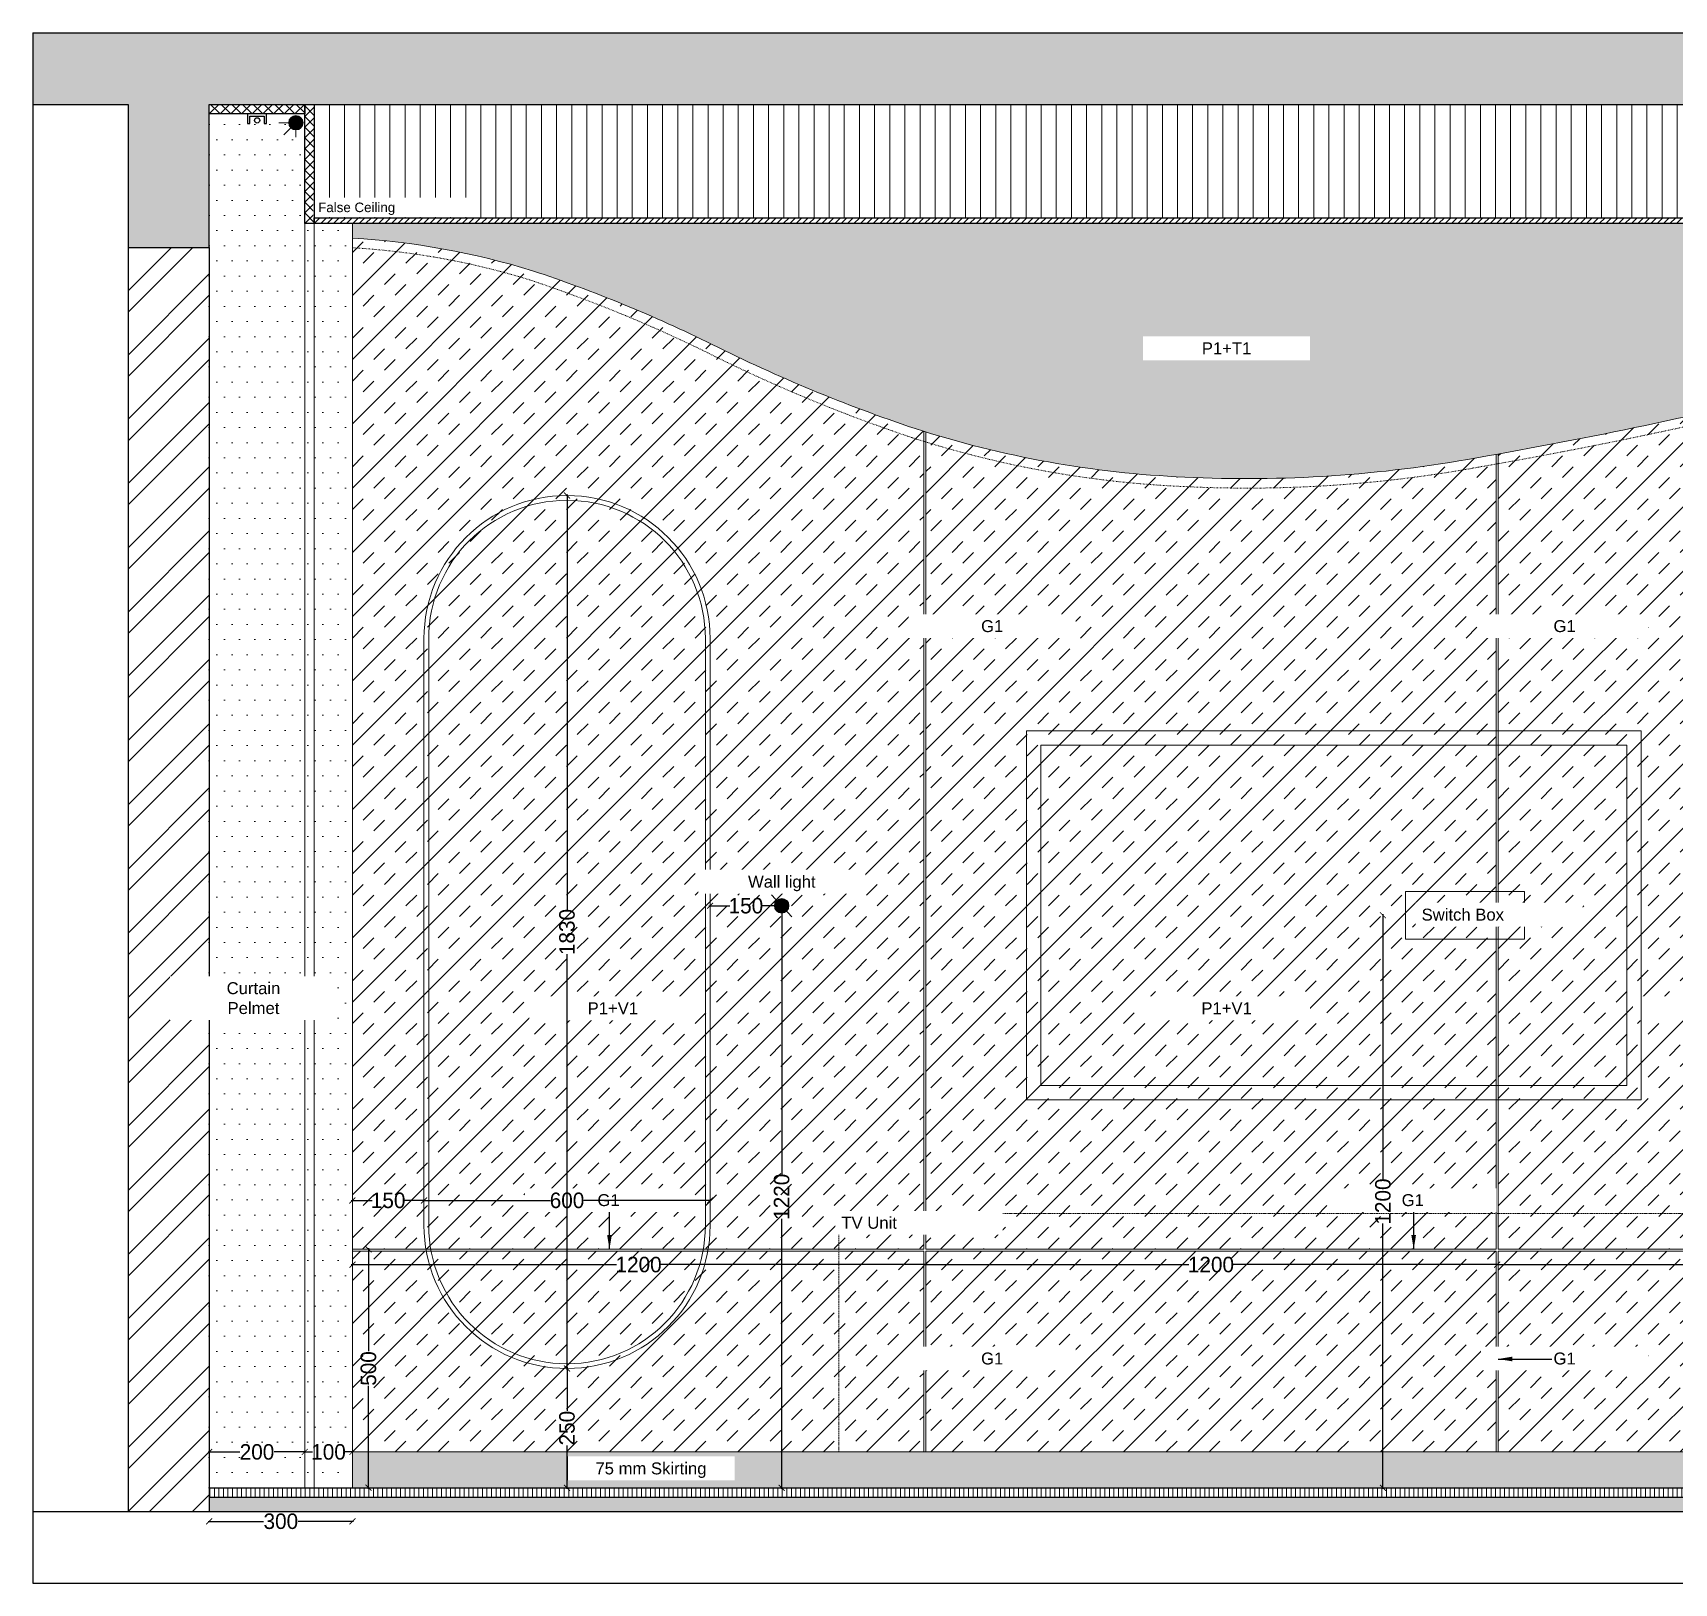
# Model space of a CAD drawing. Header units: millimetres. Extents: x 75500 to 345360, y -224327 to 19532.
# Drawn here: x 177762 to 181203, y -100529 to -97279 of the extents above; entities that cross this region are included whole.
import ezdxf

# ---------------------------------------------------------------- set-up
doc = ezdxf.new("R2010")
doc.units = ezdxf.units.MM
doc.header["$LTSCALE"] = 0.01
for name, pattern in [('( Hidden )', [0.375, 0.25, -0.125]), ('ACAD_ISO03W100', [30, 12, -18]), ('ZWCAD_ISO03W100', [30, 12, -18])]:
    doc.linetypes.add(name, pattern=pattern)
doc.layers.add('A- Ele 4', color=250, linetype='Continuous', lineweight=15, true_color=0x333333)
doc.layers.add('A- Wall Hatch', color=8, linetype='Continuous')
doc.layers.add('e .05', color=253, linetype='Continuous')
for name, color, linetype, lineweight in [('A-Ele 6', 250, 'Continuous', 0), ('A-WALL', 7, 'Continuous', 30), ('B. no.', 2, 'Continuous', 0), ('ele 0.1', 252, 'Continuous', 13), ('furniture section', 7, 'Continuous', 25), ('hatch', 251, 'Continuous', 0), ('Lights', 14, 'Continuous', 20)]:
    doc.layers.add(name, color=color, linetype=linetype, lineweight=lineweight)
doc.styles.add('ISOCP2', font='GOTHIC.TTF')
doc.styles.get("Standard").update_dxf_attribs({"font": 'arial.ttf'})
doc.dimstyles.new('77', dxfattribs={"dimscale": 0.25, "dimtxt": 130, "dimasz": 100, "dimexe": 5, "dimexo": 1, "dimgap": 0.25, "dimtad": 0, "dimdec": 0, "dimrnd": 5, "dimzin": 0, "dimdsep": 46, "dimtxsty": 'ISOCP2', "dimblk": 'ARCHTICK', "dimcen": 0, "dimdle": 100, "dimclrd": 1, "dimclre": 256, "dimclrt": 256, "dimazin": 0, "dimtm": 1e-09, "dimtfac": 1, "dimtdec": 0, "dimtmove": 1, "dimatfit": 0, "dimfxl": 1, "dimtolj": 1, "dimtzin": 12, "dimlwd": -1, "dimlwe": -1, "dimarcsym": 0})
doc.dimstyles.new('MIGCS IN MM 1 100', dxfattribs={"dimtxt": 40, "dimasz": 30, "dimexe": 180, "dimexo": 100, "dimgap": 25, "dimtad": 0, "dimdec": 0, "dimzin": 0, "dimdsep": 46, "dimtxsty": 'Standard', "dimblk": 'ARCHTICK', "dimcen": 150, "dimse1": 1, "dimse2": 1, "dimclrd": 3, "dimclre": 3, "dimclrt": 3, "dimadec": 0, "dimazin": 0, "dimtfac": 1, "dimtdec": 0, "dimtix": 1, "dimtmove": 2, "dimatfit": 3, "dimfxl": 1, "dimtolj": 1, "dimtzin": 0, "dimarcsym": 0})

# ---------------------------------------------------------------- blocks, each defined once
blk = doc.blocks.new('_ARCHTICK')
at = {"color": 0, "linetype": 'ByBlock', "const_width": 0.15}
blk.add_lwpolyline([(-0.5, -0.5), (0.5, 0.5)], dxfattribs=at)
blk = doc.blocks.new('li')
at = {"layer": 'Lights', "transparency": 33554559}
h = blk.add_hatch(color=256, dxfattribs=at)
h.dxf.hatch_style = 1
h.paths.add_polyline_path([(172646.7, -109670.6, -1), (172676.7, -109670.6, -0.414214), (172661.7, -109685.6), (172661.7, -109670.6)])
h.paths.add_polyline_path([(172651.1, -109681.2), (172661.7, -109670.6), (172661.7, -109685.6, -0.198912)])
h.paths.add_polyline_path([(172646.7, -109670.6), (172661.7, -109670.6), (172651.1, -109681.2, -0.198912)])
at = {"layer": 'Lights'}
for q in [(172625.9, -109670.6), (172636.7, -109695.7), (172661.7, -109701)]:
    blk.add_line((172661.7, -109670.6), q, dxfattribs=at)
blk.add_circle((172661.7, -109670.6), 15, dxfattribs=at)
blk = doc.blocks.new('*D274')
at = {"color": 1, "ltscale": 4, "transparency": 16777216}
for p, q in [((178465.9, -99826.2), (178465.9, -100042.7)), ((178465.9, -100331.2), (178465.9, -100114.7))]:
    blk.add_line(p, q, dxfattribs=at)
at = {"layer": 'Defpoints', "color": 0, "transparency": 16777216}
for p in [(178465.9, -99828.7), (178628, -99828.7), (178628, -100328.7)]:
    blk.add_point(p, dxfattribs=at)
at = {"color": 1, "transparency": 16777216, "xscale": 12.5, "yscale": 12.5, "zscale": 12.5}
for p, rotation in [((178465.9, -99828.7), 90), ((178465.9, -100328.7), 270)]:
    blk.add_blockref('_ARCHTICK', p, dxfattribs=dict(at, rotation=rotation))
at = {"transparency": 16777216, "insert": (178465.9, -100078.7), "char_height": 32.5, "attachment_point": 5, "rotation": 90, "style": 'ISOCP2'}
blk.add_mtext('\\A1;500', dxfattribs=at)
blk = doc.blocks.new('*D275')
at = {"color": 1, "ltscale": 4, "transparency": 16777216}
for p, q in [((178129.7, -100253.7), (178196, -100253.7)), ((178334.7, -100253.7), (178268.5, -100253.7))]:
    blk.add_line(p, q, dxfattribs=at)
at = {"layer": 'Defpoints', "color": 0, "transparency": 16777216}
for p in [(178332.2, -100253.7), (178132.2, -100328.7), (178332.2, -100328.7)]:
    blk.add_point(p, dxfattribs=at)
at = {"color": 1, "transparency": 16777216, "xscale": 12.5, "yscale": 12.5, "zscale": 12.5, "rotation": 180}
blk.add_blockref('_ARCHTICK', (178132.2, -100253.7), dxfattribs=at)
at = {"color": 1, "transparency": 16777216, "xscale": 12.5, "yscale": 12.5, "zscale": 12.5}
blk.add_blockref('_ARCHTICK', (178332.2, -100253.7), dxfattribs=at)
at = {"transparency": 16777216, "insert": (178232.2, -100253.7), "char_height": 32.5, "attachment_point": 5, "style": 'ISOCP2'}
blk.add_mtext('\\A1;200', dxfattribs=at)
blk = doc.blocks.new('*D276')
at = {"color": 1, "ltscale": 4, "transparency": 16777216}
for p, q in [((178329.7, -100253.7), (178348.5, -100253.7)), ((178434.7, -100253.7), (178416, -100253.7))]:
    blk.add_line(p, q, dxfattribs=at)
at = {"layer": 'Defpoints', "color": 0, "transparency": 16777216}
for p in [(178432.2, -100253.7), (178332.2, -100328.7), (178432.2, -100328.7)]:
    blk.add_point(p, dxfattribs=at)
at = {"color": 1, "transparency": 16777216, "xscale": 12.5, "yscale": 12.5, "zscale": 12.5, "rotation": 180}
blk.add_blockref('_ARCHTICK', (178332.2, -100253.7), dxfattribs=at)
at = {"color": 1, "transparency": 16777216, "xscale": 12.5, "yscale": 12.5, "zscale": 12.5}
blk.add_blockref('_ARCHTICK', (178432.2, -100253.7), dxfattribs=at)
at = {"transparency": 16777216, "insert": (178382.2, -100253.7), "char_height": 32.5, "attachment_point": 5, "style": 'ISOCP2'}
blk.add_mtext('\\A1;100', dxfattribs=at)
blk = doc.blocks.new('*D277')
at = {"color": 1, "ltscale": 4, "transparency": 16777216}
for p, q in [((178429.7, -99861), (178986, -99861)), ((179634.7, -99861), (179078.5, -99861))]:
    blk.add_line(p, q, dxfattribs=at)
at = {"layer": 'Defpoints', "color": 0, "transparency": 16777216}
for p in [(178432.2, -99828.7), (179632.2, -99828.7), (178432.2, -99861)]:
    blk.add_point(p, dxfattribs=at)
at = {"color": 1, "transparency": 16777216, "xscale": 12.5, "yscale": 12.5, "zscale": 12.5, "rotation": 180}
blk.add_blockref('_ARCHTICK', (178432.2, -99861), dxfattribs=at)
at = {"color": 1, "transparency": 16777216, "xscale": 12.5, "yscale": 12.5, "zscale": 12.5}
blk.add_blockref('_ARCHTICK', (179632.2, -99861), dxfattribs=at)
at = {"transparency": 16777216, "insert": (179032.2, -99861), "char_height": 32.5, "attachment_point": 5, "style": 'ISOCP2'}
blk.add_mtext('\\A1;1200', dxfattribs=at)
blk = doc.blocks.new('*D278')
at = {"color": 1, "ltscale": 4, "transparency": 16777216}
for p, q in [((179629.7, -99861), (180186, -99861)), ((180834.7, -99861), (180278.5, -99861))]:
    blk.add_line(p, q, dxfattribs=at)
at = {"layer": 'Defpoints', "color": 0, "transparency": 16777216}
for p in [(179632.2, -99832.7), (180832.2, -99832.7), (180832.2, -99861)]:
    blk.add_point(p, dxfattribs=at)
at = {"color": 1, "transparency": 16777216, "xscale": 12.5, "yscale": 12.5, "zscale": 12.5, "rotation": 180}
blk.add_blockref('_ARCHTICK', (179632.2, -99861), dxfattribs=at)
at = {"color": 1, "transparency": 16777216, "xscale": 12.5, "yscale": 12.5, "zscale": 12.5}
blk.add_blockref('_ARCHTICK', (180832.2, -99861), dxfattribs=at)
at = {"transparency": 16777216, "insert": (180232.2, -99861), "char_height": 32.5, "attachment_point": 5, "style": 'ISOCP2'}
blk.add_mtext('\\A1;1200', dxfattribs=at)
blk = doc.blocks.new('*D279')
at = {"color": 1, "ltscale": 4, "transparency": 16777216}
for p, q in [((180829.7, -99861), (181308.7, -99861)), ((181879.7, -99861), (181400.7, -99861))]:
    blk.add_line(p, q, dxfattribs=at)
at = {"layer": 'Defpoints', "color": 0, "transparency": 16777216}
for p in [(180832.2, -99832.7), (181877.2, -99832.7), (181877.2, -99861)]:
    blk.add_point(p, dxfattribs=at)
at = {"color": 1, "transparency": 16777216, "xscale": 12.5, "yscale": 12.5, "zscale": 12.5, "rotation": 180}
blk.add_blockref('_ARCHTICK', (180832.2, -99861), dxfattribs=at)
at = {"color": 1, "transparency": 16777216, "xscale": 12.5, "yscale": 12.5, "zscale": 12.5}
blk.add_blockref('_ARCHTICK', (181877.2, -99861), dxfattribs=at)
at = {"transparency": 16777216, "insert": (181354.7, -99861), "char_height": 32.5, "attachment_point": 5, "style": 'ISOCP2'}
blk.add_mtext('\\A1;1045', dxfattribs=at)
blk = doc.blocks.new('*D280')
at = {"color": 1, "ltscale": 4, "transparency": 16777216}
for p, q in [((178129.7, -100399.1), (178246.1, -100399.1)), ((178434.7, -100399.1), (178318.4, -100399.1))]:
    blk.add_line(p, q, dxfattribs=at)
at = {"layer": 'Defpoints', "color": 0, "transparency": 16777216}
for p in [(178132.2, -100328.7), (178432.2, -100328.7), (178432.2, -100399.1)]:
    blk.add_point(p, dxfattribs=at)
at = {"color": 1, "transparency": 16777216, "xscale": 12.5, "yscale": 12.5, "zscale": 12.5, "rotation": 180}
blk.add_blockref('_ARCHTICK', (178132.2, -100399.1), dxfattribs=at)
at = {"color": 1, "transparency": 16777216, "xscale": 12.5, "yscale": 12.5, "zscale": 12.5}
blk.add_blockref('_ARCHTICK', (178432.2, -100399.1), dxfattribs=at)
at = {"transparency": 16777216, "insert": (178282.2, -100399.1), "char_height": 32.5, "attachment_point": 5, "style": 'ISOCP2'}
blk.add_mtext('\\A1;300', dxfattribs=at)
blk = doc.blocks.new('CCC')
at = {"layer": 'Lights', "transparency": 33554559}
h = blk.add_hatch(color=256, dxfattribs=at)
h.dxf.hatch_style = 1
edge = h.paths.add_edge_path()
edge.add_ellipse((126071.7, -81261.2), major_axis=(15.3, 0), ratio=1, start_angle=0, end_angle=360)
at = {"layer": 'Lights'}
blk.add_line((126050.7, -81238.4), (126092.7, -81284.1), dxfattribs=at)
blk.add_circle((126071.7, -81261.2), 15.3, dxfattribs=at)
blk = doc.blocks.new('*D338')
at = {"color": 1, "ltscale": 4, "transparency": 16777216}
for p, q in [((178882.2, -100076.2), (178882.2, -100167.4)), ((178882.2, -100331.2), (178882.2, -100240))]:
    blk.add_line(p, q, dxfattribs=at)
at = {"layer": 'Defpoints', "color": 0, "transparency": 16777216}
for p in [(178882.2, -100078.7), (178882.2, -100328.7), (178882.2, -100328.7)]:
    blk.add_point(p, dxfattribs=at)
at = {"color": 1, "transparency": 16777216, "xscale": 12.5, "yscale": 12.5, "zscale": 12.5}
for p, rotation in [((178882.2, -100078.7), 90), ((178882.2, -100328.7), 270)]:
    blk.add_blockref('_ARCHTICK', p, dxfattribs=dict(at, rotation=rotation))
at = {"transparency": 16777216, "insert": (178882.2, -100203.7), "char_height": 32.5, "attachment_point": 5, "rotation": 90, "style": 'ISOCP2'}
blk.add_mtext('\\A1;250', dxfattribs=at)
blk = doc.blocks.new('*D339')
at = {"color": 1, "ltscale": 4, "transparency": 16777216}
for p, q in [((178882.2, -98246.2), (178882.2, -99117.4)), ((178882.2, -100081.2), (178882.2, -99210))]:
    blk.add_line(p, q, dxfattribs=at)
at = {"layer": 'Defpoints', "color": 0, "transparency": 16777216}
for p in [(178882.2, -98248.7), (178882.2, -98248.7), (178882.2, -100078.7)]:
    blk.add_point(p, dxfattribs=at)
at = {"color": 1, "transparency": 16777216, "xscale": 12.5, "yscale": 12.5, "zscale": 12.5}
for p, rotation in [((178882.2, -98248.7), 90), ((178882.2, -100078.7), 270)]:
    blk.add_blockref('_ARCHTICK', p, dxfattribs=dict(at, rotation=rotation))
at = {"transparency": 16777216, "insert": (178882.2, -99163.7), "char_height": 32.5, "attachment_point": 5, "rotation": 90, "style": 'ISOCP2'}
blk.add_mtext('\\A1;1830', dxfattribs=at)
blk = doc.blocks.new('*D340')
at = {"color": 1, "ltscale": 4, "transparency": 16777216}
for p, q in [((178429.7, -99726.4), (178473.5, -99726.4)), ((178584.7, -99726.4), (178541, -99726.4))]:
    blk.add_line(p, q, dxfattribs=at)
at = {"layer": 'Defpoints', "color": 0, "transparency": 16777216}
for p in [(178432.2, -99725.6), (178582.2, -99725.6), (178582.2, -99726.4)]:
    blk.add_point(p, dxfattribs=at)
at = {"color": 1, "transparency": 16777216, "xscale": 12.5, "yscale": 12.5, "zscale": 12.5, "rotation": 180}
blk.add_blockref('_ARCHTICK', (178432.2, -99726.4), dxfattribs=at)
at = {"color": 1, "transparency": 16777216, "xscale": 12.5, "yscale": 12.5, "zscale": 12.5}
blk.add_blockref('_ARCHTICK', (178582.2, -99726.4), dxfattribs=at)
at = {"transparency": 16777216, "insert": (178507.2, -99726.4), "char_height": 32.5, "attachment_point": 5, "style": 'ISOCP2'}
blk.add_mtext('\\A1;150', dxfattribs=at)
blk = doc.blocks.new('*D341')
at = {"color": 1, "ltscale": 4, "transparency": 16777216}
for p, q in [((178579.7, -99726.4), (178846.8, -99726.4)), ((179184.7, -99726.4), (178917.7, -99726.4))]:
    blk.add_line(p, q, dxfattribs=at)
at = {"layer": 'Defpoints', "color": 0, "transparency": 16777216}
for p in [(178582.2, -99684.8), (179182.2, -99684.8), (179182.2, -99726.4)]:
    blk.add_point(p, dxfattribs=at)
at = {"color": 1, "transparency": 16777216, "xscale": 12.5, "yscale": 12.5, "zscale": 12.5, "rotation": 180}
blk.add_blockref('_ARCHTICK', (178582.2, -99726.4), dxfattribs=at)
at = {"color": 1, "transparency": 16777216, "xscale": 12.5, "yscale": 12.5, "zscale": 12.5}
blk.add_blockref('_ARCHTICK', (179182.2, -99726.4), dxfattribs=at)
at = {"transparency": 16777216, "insert": (178882.2, -99726.4), "char_height": 32.5, "attachment_point": 5, "style": 'ISOCP2'}
blk.add_mtext('\\A1;600', dxfattribs=at)
blk = doc.blocks.new('*D342')
at = {"color": 1, "ltscale": 4, "transparency": 16777216}
for p, q in [((179179.7, -99108.7), (179223.5, -99108.7)), ((179334.7, -99108.7), (179291, -99108.7))]:
    blk.add_line(p, q, dxfattribs=at)
at = {"layer": 'Defpoints', "color": 0, "transparency": 16777216}
for p in [(179182.2, -99108.7), (179182.2, -99108.7), (179332.2, -99108.7)]:
    blk.add_point(p, dxfattribs=at)
at = {"color": 1, "transparency": 16777216, "xscale": 12.5, "yscale": 12.5, "zscale": 12.5}
for p, rotation in [((179182.2, -99108.7), 180.0000000000055), ((179332.2, -99108.7), 5.5584e-12)]:
    blk.add_blockref('_ARCHTICK', p, dxfattribs=dict(at, rotation=rotation))
at = {"transparency": 16777216, "insert": (179257.2, -99108.7), "char_height": 32.5, "attachment_point": 5, "style": 'ISOCP2'}
blk.add_mtext('\\A1;150', dxfattribs=at)
blk = doc.blocks.new('*D343')
at = {"color": 1, "ltscale": 4, "transparency": 16777216}
for p, q in [((179332.2, -99106.2), (179332.2, -99672.4)), ((179332.2, -100331.2), (179332.2, -99765))]:
    blk.add_line(p, q, dxfattribs=at)
at = {"layer": 'Defpoints', "color": 0, "transparency": 16777216}
for p in [(179332.2, -99108.7), (179332.2, -100328.7), (179332.2, -100328.7)]:
    blk.add_point(p, dxfattribs=at)
at = {"color": 1, "transparency": 16777216, "xscale": 12.5, "yscale": 12.5, "zscale": 12.5}
for p, rotation in [((179332.2, -99108.7), 90), ((179332.2, -100328.7), 270)]:
    blk.add_blockref('_ARCHTICK', p, dxfattribs=dict(at, rotation=rotation))
at = {"transparency": 16777216, "insert": (179332.2, -99718.7), "char_height": 32.5, "attachment_point": 5, "rotation": 90, "style": 'ISOCP2'}
blk.add_mtext('\\A1;1220', dxfattribs=at)
blk = doc.blocks.new('*D494')
at = {"color": 1, "ltscale": 4, "transparency": 16777216}
for p, q in [((180592.8, -99126.2), (180592.8, -99682.4)), ((180592.8, -100331.2), (180592.8, -99775))]:
    blk.add_line(p, q, dxfattribs=at)
at = {"layer": 'Defpoints', "color": 0, "transparency": 16777216}
for p in [(180889.7, -99128.7), (180592.8, -100328.7), (180889.7, -100328.7)]:
    blk.add_point(p, dxfattribs=at)
at = {"color": 1, "transparency": 16777216, "xscale": 12.5, "yscale": 12.5, "zscale": 12.5}
for p, rotation in [((180592.8, -99128.7), 90), ((180592.8, -100328.7), 270)]:
    blk.add_blockref('_ARCHTICK', p, dxfattribs=dict(at, rotation=rotation))
at = {"transparency": 16777216, "insert": (180592.8, -99728.7), "char_height": 32.5, "attachment_point": 5, "rotation": 90, "style": 'ISOCP2'}
blk.add_mtext('\\A1;1200', dxfattribs=at)

msp = doc.modelspace()

# ---------------------------------------------------------------- hatches: boundary and pattern name
at = {"layer": 'A-Ele 6'}
h = msp.add_hatch(dxfattribs=at)
h.set_pattern_fill('ANSI31', color=256, scale=10, angle=45)
h.set_pattern_definition([(90, (178352.242, -97666.718), (-31.75, 2e-15), [])])
h.paths.add_polyline_path([(178352.2, -97666.7), (182847.2, -97666.7), (182847.2, -97428.7), (178352.2, -97428.7)])
h = msp.add_hatch(dxfattribs=at)
h.set_pattern_fill('ANSI31', color=256, scale=3, angle=45)
h.set_pattern_definition([(90, (179457.242, -100348.718), (-9.525, 6e-16), [])])
h.paths.add_polyline_path([(178132.2, -100348.7), (182847.2, -100348.7), (182847.2, -100328.7), (178132.2, -100328.7)])
h = msp.add_hatch(dxfattribs=at)
h.set_pattern_fill('AR-SAND', color=256, scale=0.5, angle=45)
h.set_pattern_definition([(82.5, (179457.242, -100378.718), (-17.86907, 16.73767), [0, -19.304, 0, -21.59, 0, -20.6375]), (52.5, (179457.242, -100378.718), (-9.45055, 41.23664), [0, -10.414, 0, -17.399, 0, -6.6675]), (12.5, (179446.196, -100389.764), (27.91499, 28.01662), [0, -6.35, 0, -22.86, 0, -29.845]), (2.5, (179446.196, -100389.764), (19.11406, 34.87754), [0, -3.175, 0, -14.986, 0, -17.145])])
h.paths.add_polyline_path([(182847.2, -100378.7), (182847.2, -100348.7), (178132.2, -100348.7), (178132.2, -100378.7)])
at = {"layer": 'e .05', "linetype": 'Continuous', "lineweight": 5}
h = msp.add_hatch(dxfattribs=at)
h.set_pattern_fill('ANSI32', color=256, scale=10, angle=360)
h.set_pattern_definition([(45, (177962.24, -100378.72), (-67.352, 67.352), []), (45, (178007.14, -100378.72), (-67.352, 67.352), [])])
h.paths.add_polyline_path([(178132.2, -100378.7), (178132.2, -97728.7), (177962.2, -97728.7), (177962.2, -100378.7)])
h.paths.add_polyline_path([(183017.2, -100378.7), (183017.2, -97728.7), (182847.2, -97728.7), (182847.2, -100378.7)])
at = {"layer": 'hatch'}
h = msp.add_hatch(dxfattribs=at)
h.set_pattern_fill('AR-CONC', color=256)
h.set_pattern_definition([(50, (177762.24, -97728.72), (182.1847, -15.939), [19.05, -209.55]), (355, (177762.24, -97728.72), (-35.2434, 191.057), [15.24, -167.6406]), (100.4514, (177777.42, -97730.05), (146.941, 175.118), [16.19, -178.09]), (46.184, (177762.24, -97677.92), (271.079, -42.042), [28.575, -314.325]), (96.6356, (177784.83, -97681.42), (237.404, 247.426), [24.285, -267.136]), (351.184, (177762.24, -97677.92), (237.404, 247.426), [22.86, -251.46]), (21, (177787.64, -97690.62), (151.6144, -102.265), [19.05, -209.55]), (326, (177787.64, -97690.62), (61.802, 184.188), [15.24, -167.64]), (71.4514, (177800.28, -97699.14), (213.4164, 81.923), [16.19, -178.09]), (37.5, (177762.24, -97728.72), (3.0886, 84.55504), [0, -165.608, 0, -170.18, 0, -168.275]), (7.5, (177762.24, -97728.72), (66.8197, 100.1806), [0, -97.028, 0, -161.798, 0, -64.135]), (327.5, (177705.6, -97728.72), (135.5906, -5.72874), [0, -63.5, 0, -198.12, 0, -262.89]), (317.5, (177680.2, -97728.72), (148.1292, 25.4265), [0, -82.55, 0, -131.572, 0, -186.69])])
h.paths.add_polyline_path([(177762.2, -97278.7), (177762.2, -97428.7), (177962.2, -97428.7), (177962.2, -97728.7), (178132.2, -97728.7), (178132.2, -97428.7), (182847.2, -97428.7), (182847.2, -97728.7), (183017.2, -97728.7), (183017.2, -97428.7), (183217.2, -97428.7), (183217.2, -97278.7)])
h = msp.add_hatch(dxfattribs=at)
h.set_pattern_fill('ANSI37', color=256, scale=5)
h.set_pattern_definition([(45, (178132.242, -97448.718), (-11.2253, 11.2253), []), (135, (178132.242, -97448.718), (-11.2253, -11.2253), [])])
h.paths.add_polyline_path([(178132.2, -97428.7), (178332.2, -97428.7), (178332.2, -97448.7), (178132.2, -97448.7)])
h = msp.add_hatch(dxfattribs=at)
h.set_pattern_fill('DOTS', color=256, scale=20)
h.set_pattern_definition([(0, (178132.242, -100328.718), (15.875, 31.75), [0, -31.75])])
h.paths.add_polyline_path([(178132.2, -97448.7), (178212.2, -97448.7), (178212.2, -97468.7), (178217.2, -97468.7), (178217.2, -97453.7), (178247.2, -97453.7), (178247.2, -97468.7), (178252.2, -97468.7), (178252.2, -97448.7), (178332.2, -97448.7), (178332.2, -97678.7), (178332.2, -100328.7), (178132.2, -100328.7), (178132.2, -97728.7)])
h.paths.add_polyline_path([(178328.8, -97467.2, 1.496606), (178303.2, -97477.8, 0.668179)], flags=16)
h.paths.add_polyline_path([(178238, -97462.3, 1), (178227, -97462.3, 1)], flags=16)
h.paths.add_polyline_path([(178186.1, -100226.9), (178186.1, -100278.1), (178275.6, -100278.1), (178275.6, -100226.9)], flags=8)
h.paths.add_polyline_path([(178432.2, -100328.7), (178432.2, -97678.7), (178352.2, -97678.7), (178352.2, -100328.7)])
h.paths.add_polyline_path([(178352.2, -100328.7), (178352.2, -97678.7), (178332.2, -97678.7), (178332.2, -100328.7)])
h.paths.add_polyline_path([(178333.6, -100226.9), (178333.6, -100278.1), (178418, -100278.1), (178418, -100226.9)], flags=24)
h.paths.add_polyline_path([(178333.6, -100226.9), (178333.6, -100278.1), (178418, -100278.1), (178418, -100226.9)], flags=24)
h = msp.add_hatch(dxfattribs=at)
h.set_pattern_fill('ANSI37', color=256, scale=5)
h.set_pattern_definition([(45, (178332.242, -97678.718), (-11.2253, 11.2253), []), (135, (178332.242, -97678.718), (-11.2253, -11.2253), [])])
h.paths.add_polyline_path([(178332.2, -97428.7), (178352.2, -97428.7), (178352.2, -97678.7), (178332.2, -97678.7)])
h = msp.add_hatch(dxfattribs=at)
h.set_pattern_fill('ANSI31', color=256, scale=3)
h.set_pattern_definition([(45, (178352.242, -97678.718), (-6.735192, 6.735192), [])])
h.paths.add_polyline_path([(178352.2, -97666.7), (178352.2, -97678.7), (182847.2, -97678.7), (182847.2, -97666.7)])
h = msp.add_hatch(dxfattribs=at)
h.set_pattern_fill('DOTS', color=256, scale=20)
h.set_pattern_definition([(0, (178432.242, -98213.203), (15.875, 31.75), [0, -31.75])])
h.paths.add_polyline_path([(178432.2, -97709.2), (178432.2, -97678.7), (182772.2, -97678.7), (182772.2, -98036.4, -0.012489), (182404, -97949.9, 0.084674), (181956.6, -97939.8, 0.035466), (181494, -98021.6, -0.017228), (180789.6, -98169.5, -0.057687), (180177.4, -98210, -0.067634), (179612.1, -98108.4, -0.035477), (179186.5, -97931.8, 0.033898), (178810, -97777.5, 0.060651)])
h = msp.add_hatch(dxfattribs=at)
h.set_pattern_fill('ANSI33', color=256, scale=5)
h.set_pattern_definition([(45, (178432.242, -100328.718), (-22.45064, 22.45064), []), (45, (178454.692, -100328.718), (-22.45064, 22.45064), [15.875, -7.9375])])
h.paths.add_polyline_path([(181877.2, -100328.7), (181877.2, -100253.7), (178432.2, -100253.7), (178432.2, -100328.7)])
h.paths.add_polyline_path([(182772.2, -100328.7), (182792.2, -100328.7), (182792.2, -100253.7), (182792.2, -97678.7), (182772.2, -97678.7), (182772.2, -100253.7), (181940.6, -100253.7), (181881.2, -100328.7)])
h.paths.add_polyline_path([(181881.2, -100328.7), (181881.2, -100253.7), (181940.6, -100253.7)])
h = msp.add_hatch(dxfattribs=at)
h.set_pattern_fill('INSUL', color=256, scale=10, angle=45)
h.set_pattern_definition([(45, (178432.24, -100253.72), (-67.352, 67.352), []), (45, (178409.79, -100231.27), (-67.352, 67.352), [31.75, -31.75]), (45, (178387.34, -100208.82), (-67.352, 67.352), [31.75, -31.75])])
h.paths.add_polyline_path([(179630.2, -99828.7), (179630.2, -98114.2, -0.002236), (179612.1, -98108.4, -0.035477), (179186.5, -97931.8, 0.033898), (178810, -97777.5, 0.060651), (178432.2, -97709.2), (178432.2, -99828.7)])
h.paths.add_polyline_path([(179634.2, -99828.7), (180830.2, -99828.7), (180830.2, -98162.4, -0.000988), (180789.6, -98169.5, -0.057687), (180177.4, -98210, -0.064895), (179634.2, -98115.4)])
h.paths.add_polyline_path([(180834.2, -99828.7), (181877.2, -99828.7), (181877.2, -97949, 0.029433), (181494, -98021.6, -0.016142), (180834.2, -98161.6)])
edge = h.paths.add_edge_path()
edge.add_line((182772.2, -100253.7), (182717.2, -100253.7))
edge.add_line((182717.2, -100253.7), (182717.2, -98024.7))
edge.add_arc((184319.4, -90622.2), 7573.9, 257.7875, 258.21286)
edge.add_line((182772.2, -98036.4), (182772.2, -100253.7))
h.paths.add_polyline_path([(181877.2, -100253.7), (181877.2, -99832.7), (180834.2, -99832.7), (180834.2, -100253.7)])
h.paths.add_polyline_path([(179634.2, -99832.7), (179634.2, -100253.7), (180830.2, -100253.7), (180830.2, -99832.7)])
h.paths.add_polyline_path([(179630.2, -99832.7), (178432.2, -99832.7), (178432.2, -100253.7), (179630.2, -100253.7)])
h.paths.add_polyline_path([(181881.2, -99832.7), (181881.2, -100253.7), (182031.2, -100253.7), (182031.2, -99832.7)])
h.paths.add_polyline_path([(182056.2, -99832.7), (182056.2, -100253.7), (182711.2, -100253.7), (182711.2, -99832.7)])
h.paths.add_polyline_path([(182056.2, -98453.7), (182056.2, -99828.7), (182711.2, -99828.7), (182711.2, -99280.7)])
edge = h.paths.add_edge_path()
edge.add_arc((182150.6, -99256.1), 1330.5, 79.024, 98.3838, ccw=False)
edge.add_arc((184319.4, -90622.2), 7573.9, 255.35084, 257.74105)
edge.add_line((182711.2, -98023.4), (182711.2, -99280.7))
edge.add_line((182711.2, -99280.7), (182056.2, -98453.7))
edge.add_line((182056.2, -98453.7), (182056.2, -98232.7))
edge.add_line((182056.2, -98232.7), (182031.2, -98232.7))
edge.add_line((182031.2, -98232.7), (182031.2, -99828.7))
edge.add_line((182031.2, -99828.7), (181881.2, -99828.7))
edge.add_line((181881.2, -99828.7), (181881.2, -97948.5))
edge.add_arc((182301.6, -101237.7), 3315.9, 95.9713, 97.283, ccw=False)

# ---------------------------------------------------------------- linework, layer by layer
at = {"layer": 'A-Ele 6', "color": 14, "linetype": 'ZWCAD_ISO03W100', "ltscale": 10}
msp.add_lwpolyline([(178431.1, -97729.2, -0.060617), (178803.9, -97796.6, -0.033874), (179177.6, -97949.7, 0.035479), (179605.8, -98127.4, 0.067638), (180176.5, -98229.9, 0.057673), (180793.1, -98189.2, 0.017227), (181498.8, -98041, -0.035502), (181959.1, -97959.6, -0.084632), (182399.5, -97969.4, 0.012467), (182768.2, -98056)], format="xyb", dxfattribs=at)
at = {"layer": 'A-WALL'}
for p, q in [((177762.2, -97278.7), (183217.2, -97278.7)), ((177962.2, -97728.7), (177962.2, -100378.7)), ((178132.2, -97728.7), (178132.2, -100378.7)), ((177762.2, -100378.7), (183217.2, -100378.7))]:
    msp.add_line(p, q, dxfattribs=at)
msp.add_lwpolyline([(177762.2, -97428.7), (177962.2, -97428.7), (177962.2, -97728.7), (178132.2, -97728.7), (178132.2, -97428.7), (182847.2, -97428.7), (182847.2, -97728.7), (183017.2, -97728.7), (183017.2, -97428.7), (183217.2, -97428.7)], dxfattribs=at)
at = {"layer": 'Defpoints'}
for p, q in [((177762.2, -97278.7), (177762.2, -100528.7)), ((177762.2, -100528.7), (183217.2, -100528.7))]:
    msp.add_line(p, q, dxfattribs=at)
at = {"layer": 'e .05', "linetype": 'Continuous', "lineweight": 5}
for p, q in [((179630.2, -99828.7), (179630.2, -98114.2)), ((179634.2, -99828.7), (179634.2, -98115.4)), ((180830.2, -99828.7), (180830.2, -98162.4)), ((180834.2, -99828.7), (180834.2, -98161.6)), ((178432.2, -99828.7), (179630.2, -99828.7)), ((178432.2, -99832.7), (179630.2, -99832.7)), ((179630.2, -100253.7), (179630.2, -99832.7)), ((179634.2, -99828.7), (180830.2, -99828.7)), ((179634.2, -100253.7), (179634.2, -99832.7)), ((179634.2, -99832.7), (180830.2, -99832.7)), ((180830.2, -100253.7), (180830.2, -99832.7)), ((180834.2, -99828.7), (181877.2, -99828.7)), ((180834.2, -100253.7), (180834.2, -99832.7)), ((180834.2, -99832.7), (181877.2, -99832.7)), ((178432.2, -100253.7), (181877.2, -100253.7))]:
    msp.add_line(p, q, dxfattribs=at)
at = {"layer": 'e .05', "color": 254, "linetype": 'Continuous', "lineweight": 5}
msp.add_lwpolyline([(178332.2, -97678.7), (178352.2, -97678.7), (178352.2, -100328.7), (178332.2, -100328.7)], close=True, dxfattribs=at)
at = {"layer": 'e .05', "linetype": 'Continuous', "lineweight": 5}
msp.add_lwpolyline([(178432.2, -97709.2, -0.060651), (178810, -97777.5, -0.033898), (179186.5, -97931.8, 0.035477), (179612.1, -98108.4, 0.067634), (180177.4, -98210, 0.057687), (180789.6, -98169.5, 0.017228), (181494, -98021.6, -0.035466), (181956.6, -97939.8, -0.084674), (182404, -97949.9, 0.012489), (182772.2, -98036.4)], format="xyb", dxfattribs=at)
at = {"layer": 'furniture section'}
for p, q in [((178132.2, -100328.7), (182847.2, -100328.7)), ((178132.2, -100348.7), (182847.2, -100348.7))]:
    msp.add_line(p, q, dxfattribs=at)
for points in [[(178132.2, -97428.7), (178332.2, -97428.7), (178332.2, -97448.7), (178132.2, -97448.7)], [(178247.2, -97468.7), (178252.2, -97468.7), (178252.2, -97448.7), (178212.2, -97448.7), (178212.2, -97468.7), (178217.2, -97468.7), (178217.2, -97453.7), (178247.2, -97453.7)]]:
    msp.add_lwpolyline(points, close=True, dxfattribs=at)
msp.add_circle((178232.5, -97462.3), 5.53, dxfattribs=at)
at = {"layer": 'Lights', "ltscale": 10000}
msp.add_lwpolyline([(180889.7, -99078.7), (180639.7, -99078.7), (180639.7, -99178.7), (180889.7, -99178.7)], close=True, dxfattribs=at)
at = {"layer": 'Lights', "linetype": '( Hidden )', "ltscale": 1000}
msp.add_lwpolyline([(179452.2, -99753.7), (181527.2, -99753.7), (181527.2, -100253.7), (179452.2, -100253.7)], close=True, dxfattribs=at)

# ---------------------------------------------------------------- block references
at = {"layer": 'ele 0.1'}
msp.add_blockref('li', (5652.1, 12203.4), dxfattribs=at)

# ---------------------------------------------------------------- dimensions: what is measured, and where the dimension line sits
at = {"ltscale": 4}
for p1, p2, distance, picture, middle in [((179332.2, -99108.7), (179332.2, -100328.7), 0, '*D343', (179332.2, -99718.7)), ((178432.2, -99725.6), (178582.2, -99725.6), -0.8, '*D340', (178507.2, -99726.4)), ((178628, -100328.7), (178628, -99828.7), 162.1, '*D274', (178465.9, -100078.7)), ((179632.2, -99828.7), (178432.2, -99828.7), 32.3, '*D277', (179032.2, -99861)), ((179632.2, -99832.7), (180832.2, -99832.7), -28.3, '*D278', (180232.2, -99861)), ((180832.2, -99832.7), (181877.2, -99832.7), -28.3, '*D279', (181354.7, -99861)), ((178132.2, -100328.7), (178332.2, -100328.7), 75, '*D275', (178232.2, -100253.7)), ((178332.2, -100328.7), (178432.2, -100328.7), 75, '*D276', (178382.2, -100253.7)), ((178132.2, -100328.7), (178432.2, -100328.7), -70.4, '*D280', (178282.2, -100399.1))]:
    dim = msp.add_aligned_dim(p1=p1, p2=p2, distance=distance, dimstyle='77', override={"dimasz": 50, "dimpost": '\\X', "dimblk": 'ARCHTICK', "dimdle": 10, "dimse1": 1, "dimse2": 1, "dimclre": 253}, dxfattribs=at)
    dim.commit()
    dim.dimension.update_dxf_attribs({"geometry": picture, "text_midpoint": middle})

# ---------------------------------------------------------------- leaders
at = {"layer": 'A- Ele 4', "color": 8}
for points in [[(179634.2, -98523.5), (179747.1, -98523.5)], [(180834.2, -98523.5), (180947.1, -98523.5)], [(178971.2, -99828.7), (178971.2, -99744.8)], [(180657.2, -99828.7), (180657.2, -99744.8)], [(179634.2, -100058.8), (179747.1, -100058.8)]]:
    msp.add_leader(points, dimstyle='MIGCS IN MM 1 100', override={"dimgap": 20, "dimclrd": 8}, dxfattribs=at)

# ---------------------------------------------------------------- next in the draw order: texts
at = {"lineweight": 0, "transparency": 33554687, "char_height": 25, "width": 325.333, "attachment_point": 7, "bg_fill": 2}
for s, insert in [('\\pxqc;P1+T1', (180102.3, -97952.5)), ('\\pxqc;G1', (179610.9, -98535.3)), ('\\pxqc;G1', (180810.9, -98535.3)), ('\\pxqc;Curtain\\PPelmet', (178062.2, -99336)), ('\\pxqc;P1+V1', (178815.6, -99336)), ('\\pxqc;P1+V1', (180102.3, -99336)), ('\\pxqc;P1+V1', (181129.2, -99336)), ('\\pxqc;G1', (178806.6, -99738.6)), ('\\pxqc;G1', (180492.6, -99738.6)), ('\\pxqc;G1', (179610.9, -100070.6)), ('\\pxqc;G1', (180810.9, -100070.6)), ('\\pxqc;75 mm Skirting', (178895.5, -100308.2))]:
    msp.add_mtext(s, dxfattribs=dict(at, insert=insert))
at = {"layer": 'A- Wall Hatch', "color": 254, "lineweight": 0, "transparency": 33554687, "insert": (178360.5, -97660.6), "char_height": 20, "width": 325.333, "attachment_point": 7, "bg_fill": 2}
msp.add_mtext('False Ceiling', dxfattribs=at)
at = {"layer": 'Lights', "linetype": 'ACAD_ISO03W100', "ltscale": 200, "insert": (179457.4, -99786.1), "char_height": 25, "width": 325.333, "attachment_point": 7, "bg_fill": 2}
msp.add_mtext('TV Unit', dxfattribs=at)

# ---------------------------------------------------------------- next in the draw order: linework, layer by layer
at = {"layer": 'A-Ele 6'}
for points in [[(178582.2, -98548.7), (178582.2, -99778.7, 1), (179182.2, -99778.7), (179182.2, -98548.7, 1)], [(178592.2, -98548.7), (178592.2, -99778.7, 1), (179172.2, -99778.7), (179172.2, -98548.7, 1)]]:
    msp.add_lwpolyline(points, format="xyb", close=True, dxfattribs=at)
for points in [[(179845.2, -99515.7), (179845.2, -98741.7), (181134.2, -98741.7), (181134.2, -99515.7)], [(179875.2, -99485.7), (179875.2, -98771.7), (181104.2, -98771.7), (181104.2, -99485.7)]]:
    msp.add_lwpolyline(points, close=True, dxfattribs=at)
at = {"layer": 'e .05', "color": 254, "linetype": 'Continuous', "lineweight": 5}
msp.add_line((178432.2, -100328.7), (178432.2, -97678.7), dxfattribs=at)
at = {"layer": 'furniture section'}
for points in [[(178332.2, -97428.7), (178352.2, -97428.7), (178352.2, -97678.7), (178332.2, -97678.7)], [(178352.2, -97666.7), (182847.2, -97666.7), (182847.2, -97678.7), (178352.2, -97678.7)]]:
    msp.add_lwpolyline(points, close=True, dxfattribs=at)

# ---------------------------------------------------------------- next in the draw order: dimensions: what is measured, and where the dimension line sits
at = {"ltscale": 4}
for p1, p2, distance, picture, middle in [((178882.2, -100078.7), (178882.2, -98248.7), 0, '*D339', (178882.2, -99163.7)), ((180889.7, -99128.7), (180889.7, -100328.7), -296.9, '*D494', (180592.8, -99728.7)), ((178582.2, -99684.8), (179182.2, -99684.8), -41.7, '*D341', (178882.2, -99726.4)), ((178882.2, -100078.7), (178882.2, -100328.7), 0, '*D338', (178882.2, -100203.7))]:
    dim = msp.add_aligned_dim(p1=p1, p2=p2, distance=distance, dimstyle='77', override={"dimasz": 50, "dimpost": '\\X', "dimblk": 'ARCHTICK', "dimdle": 10, "dimse1": 1, "dimse2": 1, "dimclre": 253}, dxfattribs=at)
    dim.commit()
    dim.dimension.update_dxf_attribs({"geometry": picture, "text_midpoint": middle})

# ---------------------------------------------------------------- next in the draw order: leaders
at = {"layer": 'A- Ele 4', "color": 8}
msp.add_leader([(180834.2, -100058.8), (180947.1, -100058.8)], dimstyle='MIGCS IN MM 1 100', override={"dimgap": 20, "dimclrd": 8}, dxfattribs=at)

# ---------------------------------------------------------------- next in the draw order: texts
at = {"layer": 'Lights', "linetype": 'ACAD_ISO03W100', "ltscale": 200, "char_height": 25, "width": 325.333, "attachment_point": 7, "bg_fill": 2}
for s, insert in [('\\pxqc;Wall light', (179169.8, -99078.3)), ('Switch Box', (180673.8, -99140.1))]:
    msp.add_mtext(s, dxfattribs=dict(at, insert=insert))

# ---------------------------------------------------------------- next in the draw order: block references
at = {"layer": 'B. no.'}
msp.add_blockref('CCC', (53260.5, -17847.5), dxfattribs=at)

# ---------------------------------------------------------------- next in the draw order: dimensions: what is measured, and where the dimension line sits
at = {"ltscale": 4}
dim = msp.add_aligned_dim(p1=(179332.2, -99108.7), p2=(179182.2, -99108.7), distance=0, dimstyle='77', override={"dimasz": 50, "dimpost": '\\X', "dimblk": 'ARCHTICK', "dimdle": 10, "dimse1": 1, "dimse2": 1, "dimclre": 253}, dxfattribs=at)
dim.commit()
dim.dimension.update_dxf_attribs({"geometry": '*D342', "text_midpoint": (179257.2, -99108.7)})

doc.saveas('drawing.dxf')
